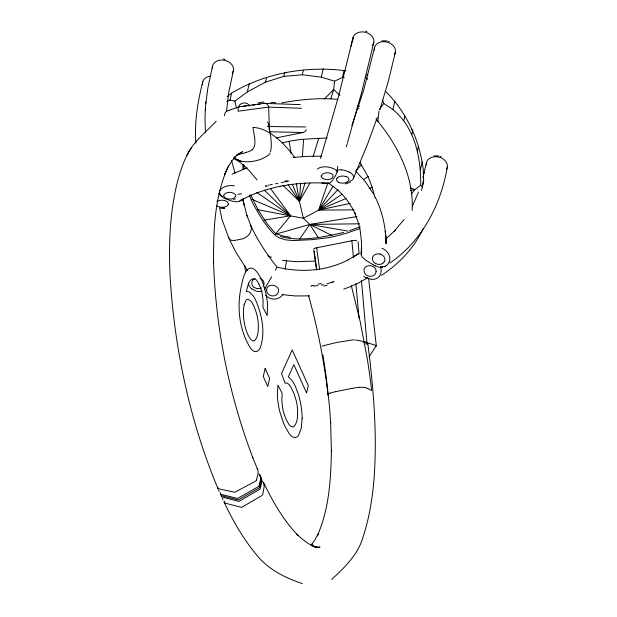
<?xml version="1.0" encoding="UTF-8"?>
<svg xmlns="http://www.w3.org/2000/svg" width="617" height="617" viewBox="0 0 617 617"><rect width="100%" height="100%" fill="white"/><g stroke="black" fill="none" stroke-linecap="round" stroke-linejoin="round"><path stroke-width="0.93" d="M243.815 164.824L243.985 168.911M205.384 108.916L204.998 117.685L205.446 132.508M361.2 254.613L361.624 247.571L361.192 254.435L362.056 256.834L365.781 260.266L373.401 264.855M337.723 166.305L337.484 168.811A8.376 2.776 -76.5 0 1 335.162 176.362L331.468 181.691L329.154 183.419L338.54 190.722M300.618 183.326L299.399 201.427L303.363 218.279L309.788 224.441L318.272 237.614M302.415 156.664L303.572 139.519M242.82 164.407L242.951 169.629M205.816 103.455L207.89 87.799L212.518 66.212M205.26 110.497L205.939 101.851M226.524 110.991L228.83 91.925L233.411 70.546M328.56 395.698A29.786 7.227 -6.4 0 1 327.935 394.926L328.005 394.641C324.133 361.146 317.662 327.935 308.515 295.466M377.897 121.541L378.931 110.998M344.294 77.434L342.389 77.534L334.553 81.182L333.674 89.519L330.866 98.689M412.117 210.405C414.169 176.663 397.163 144.116 375.946 118.942M224.172 502.014L224.295 501.166M285.185 269.382L286.589 260.227M217.878 487.199L217.755 487.8A2.414 1.249 -23.2 0 0 218.449 488.757L234.846 492.258L255.083 481.414A2.414 1.249 -23.2 0 0 256.371 480.065M228.236 204.366L228.29 204.119A5.453 3.324 2.2 0 0 226.254 201.219L224.588 200.594M372.545 257.937L372.622 257.574A5.885 5.183 28.8 0 1 373.964 255.384L374.588 254.883A6.91 6.085 27.5 0 1 379.47 253.957L380.072 254.088M355.469 339.944L361.061 340.977L367.601 343.615A4.751 0.972 -7.2 0 1 367.825 343.808L367.516 344.209M421.426 190.499C426.131 176.038 422.167 160.651 418.434 146.391C412.04 125.876 400.934 106.44 385.548 91.355M422.753 184.745L423.81 180.064M373.856 42.249L361.616 92.565L347.34 143.244M202.769 81.675C197.764 101.728 194.201 122.436 195.928 143.152M226.709 101.612L230.025 100.039L231.63 93.09C265.009 73.161 305.585 65.826 343.993 70.585L345.89 70.878M230.025 100.039L234.853 101.149L247.309 91.941L249.268 83.457M247.309 91.941L265.518 82.13L266.552 77.657M265.518 82.13L283.781 76.385L284.668 72.544L286.566 72.629M283.781 76.385L302.299 74.765L303.333 70.284M302.299 74.765L321.264 77.133L323.223 68.641M342.389 77.534L343.993 70.585M320.524 158.43L338.81 95.427L352.893 38.269M351.019 46.352L353.078 37.483M374.48 47.848L363.775 89.851L351.837 125.606M395.374 52.198L388.425 80.881L379.864 109.834M422.213 187.005L420.701 185.254C421.049 157.906 415.11 127.773 392.913 109.556L394.872 101.065M403.788 120.685L404.821 116.212M411.94 134.39L412.827 130.542L411.485 129.184M417.401 150.864L418.434 146.391M420.285 170.223L422.244 161.731M426.532 162.294L422.915 177.58M447.317 167.037C440.924 204.836 422.043 241.147 389.828 263.089M244.193 304.513L246.183 300.016A18.95 6.108 78.7 0 1 248.019 299.361L250.124 300.456A18.394 5.931 78.7 0 1 252.245 303.109L253.664 305.739A23.978 7.736 78.7 0 1 254.728 308.168L256.24 312.472A17.075 5.507 78.7 0 1 257.544 317.917L257.705 318.858A18.765 6.054 78.7 0 1 258.107 321.719A18.255 5.892 78.7 0 1 258.338 324.511C258.292 329.894 258.6 336.535 254.59 340.646A19.281 6.216 78.7 0 1 253.302 340.916L251.242 339.859A16.497 5.322 78.7 0 1 249.53 337.73L248.15 335.224A19.181 6.185 78.7 0 1 244.694 324.843A18.826 6.07 78.7 0 1 243.653 318.04L243.422 313.899A27.564 8.893 78.7 0 1 244.193 304.497M270.547 151.751C272.552 142.589 269.984 133.218 268.557 124.125A4.751 4.466 -81.9 0 0 268.241 123.107L267.416 121.95M346.245 146.892L347.07 144.154M305.022 183.079L299.399 201.427L282.902 185.231M313.166 156.479L318.788 138.131M327.835 182.948L318.627 210.127L303.363 218.279L258.029 209.749L250.649 194.725M256.394 480.065L257.829 474.812L258.153 470.748L252.361 456.541L252.839 457.768C229.015 395.15 215.657 328.483 213.528 261.523L213.567 262.935C213.397 230.18 214.423 195.867 228.637 165.703M377.303 117.5L367.663 143.815L353.41 178.544M418.419 192.172L412.387 206.194M389.52 261.338L387.553 264.631A11.214 9.402 43.9 0 1 385.209 266.236M238.725 106.371C239.99 102.769 246.337 101.658 248.69 104.713M216.135 121.31C205.908 132.246 193.337 141.563 186.866 155.476C182.601 164.176 179.616 173.416 177.21 182.786C169.644 213.551 168.58 245.512 170.138 277.033C174.557 349.399 189.936 421.419 217.878 488.409M225.313 172.968L224.465 174.819L227.758 167.631L231.39 161.561L235.362 156.556L233.75 158.222L238.015 154.389L242.574 151.697L236.242 155.422M423.262 228.413C414.323 247.733 399.253 263.783 381.491 275.336M361.878 251.805L361.307 253.24L361.554 242.543L360.158 230.18L358.786 224.164L354.767 212.88L355.23 213.929C351.127 204.89 345.104 196.769 337.808 190.044M275.352 270.238L276.771 267.601M265.133 288.054L271.704 276.771M365.981 344.247L366.922 342.589L361.485 280.72M191.355 147.671L186.866 155.476M309.896 183.187L299.399 201.427L288.054 184.684M384.36 261.508L382.879 263.258M332.979 186.334L318.627 210.127L354.135 209.849M263.204 286.172L263.899 284.591A5.453 4.874 27.5 0 0 262.534 279.964L262.225 279.686A5.885 5.198 27.8 0 0 260.096 278.421M241.309 199.607C239.265 203.155 233.658 201.528 230.21 200.579M369.059 356.78L376.293 345.589L368.65 278.683M299.762 238.941L309.788 224.441L356.865 216.582M404.158 219.444L394.255 231.213L395.358 230.102L386.018 238.864M379.548 109.309L383.797 103.471L382.525 100.016M311.284 544.896L314.616 540.353L318.148 533.936L317.354 535.749C329.177 508.948 330.936 479.047 331.398 450.14L331.422 451.305L330.589 421.766L330.643 422.591L329.532 406.958L326.177 376.517M337.129 178.051L336.558 179.123A5.453 3.247 4.9 0 0 338.286 182.1L338.633 182.254M411.423 193.993L414.902 189.566L420.701 185.254M275.205 234.352L290.561 215.742L270.709 188.802M337.661 189.951L318.627 210.127L350.41 203.34M356.048 170.469L361.3 164.901M311.246 545.119L312.271 544.047L311.076 545.227M324.334 98.975L333.674 89.519L339.99 95.38M331.684 579.448C344.926 567.2 358.546 554.105 363.351 536.05C369.444 517.416 372.452 497.927 374.079 478.437C377.296 433.52 373.547 388.44 367.848 343.877M227.141 96.561L231.63 93.09M342.227 194.062L318.627 210.127L346.106 198.45M363.467 179.609L368.187 176.393M353.41 256.965L358.647 253.564L348.011 259.965M216.945 201.62L217.369 201.35A6.779 4.026 2.7 0 1 224.627 200.525M347.487 181.876L347.062 182.138A6.91 4.273 4.1 0 1 342.219 183.133L341.324 183.064A5.885 3.586 4.3 0 1 338.61 182.27M367.778 277.75L357.845 283.303L350.68 286.519M239.674 201.173C251.991 193.823 266.174 189.18 280.326 186.295L279.74 186.411C295.836 183.257 312.349 182.138 328.714 183.334M350.479 182.046L345.35 183.997M382.517 266.876L381.892 267.138M232.139 174.141L247.047 167.863M251.011 226.107C257.852 240.838 266.891 254.482 277.064 267.122C300.98 272.884 326.277 271.141 348.088 259.919M334.113 281.367L332.833 281.915M369.151 188.655L372.699 187.152M330.01 393.206L329.601 393.368A7.365 1.789 -6.4 0 0 328.136 394.309A9.116 2.213 -6.4 0 0 328.005 394.641M332.093 282.208L326.941 283.843M359.827 228.591L346.785 233.11L335.509 236.218A115.765 89.195 13 0 1 327.735 237.776L311.716 239.681L294.571 240.491A72.158 55.599 13 0 1 291.27 240.414L285.478 239.836L279.917 238.077A18.309 14.106 13 0 1 274.503 234.622C265.503 225.683 258.924 214.546 252.955 203.44A111.646 86.025 13 0 1 251.196 199.623L249.638 195.759M343.677 289.157L350.232 286.712M360.181 226.801L349.569 230.573M258.276 102.877L263.821 101.952M228.861 110.404L239.573 106.633L264.076 103.347L298.158 104.558A4.743 4.473 -88 0 1 300.271 104.674M233.488 199.492L235.293 198.921M245.558 152.746L239.427 154.265M276.115 234.09L309.788 224.441L359.588 223.794M288.779 180.912L287.414 181.275M343.723 232.401C323.37 237.129 301.034 242.018 280.457 236.496M286.635 181.467L284.707 181.907M336.072 391.564L351.898 388.394M410.228 190.56L414.902 189.566L410.382 187.977M283.573 182.146L281.267 182.617M323.57 284.645L321.318 285.093M238.733 154.412L238.293 154.505M275.591 183.758L277.843 183.303M276.169 137.9L303.04 132.516A4.743 4.473 -88 0 0 306.356 129.67M237.699 154.628L236.959 154.774M272.251 184.429L270.886 184.699M313.667 249.06A4.743 1.134 -6.5 0 1 316.668 247.803L351.875 240.746A4.743 1.134 -6.5 0 1 356.703 240.437M270.346 184.807L269.945 184.884M269.027 185.054L267.971 185.239M271.01 102.599L274.395 102.329L275.699 102.892M381.792 40.853L387.152 40.93M281.776 102.892C300.194 99.545 319.105 97.579 337.8 99.406M264.076 220.176L290.561 215.742L264.531 190.283M317.308 547.541L320.046 547.078L315.912 547.587M243.214 106.44L246.06 106.055M247.957 105.808L250.795 105.422M252.692 105.168L255.538 104.79M257.436 104.535L260.274 104.157M301.497 108.276L268.68 107.103L238.054 111.207L238.162 107.929L239.573 106.633M433.89 155.862L439.065 155.97M317.925 285.64L313.467 286.049M267.446 126.508L305.67 126.963M266.197 185.509L265.511 185.594M293.06 157.489L305.608 156.41L321.588 156.147M316.829 547.587L319.452 547.441L314.269 546.878L317.184 547.256L311.793 545.521L313.891 546.438L308.315 543.531L302.615 539.451L296.839 534.253L298.296 535.695C283.342 520.386 272.776 501.482 263.482 482.378L262.356 481.43M315.025 261.099L296.052 261.708L282.478 260.382M224.094 208.222L220.616 208.207M309.541 295.844L295.196 295.959L282.046 294.618M327.203 137.946L301.952 139.334A150.841 116.227 13 0 0 282.355 142.843M269.714 131.791L303.04 132.516M311.577 286.072L310.837 286.041M328.722 183.303L321.765 182.948M357.127 108.098L359.032 108.268M290.291 237.36L283.905 236.18A36.827 28.374 13 0 1 276.717 233.789M223.377 59.001L225.19 59.294M348.034 231.12L309.788 224.441L332.162 235.617M329.139 183.411L328.63 182.979M237.63 159.502A8.476 7.967 -81.9 0 0 239.458 160.821C249.044 163.297 260.783 160.836 268.734 154.952A8.476 7.967 -81.9 0 0 270.03 153.016M364.925 387.623L363.714 387.414A8.869 2.152 -6.4 0 0 362.989 387.337A7.373 1.789 -6.4 0 0 359.456 387.353M224.927 503.086L241.663 507.367L261.546 495.752A2.414 1.404 -25.4 0 0 262.788 494.279L264.199 486.528L263.482 482.378M256.703 288.525L254.351 287.545M346.014 176.531L343.538 176.084A6.779 3.995 3.6 0 0 337.083 178.035M321.264 77.133L334.553 81.182M229.509 200.363L224.711 198.466A8.376 6.579 38.9 0 1 219.536 192.866M366.922 342.589L376.293 345.589M365.603 31.166L366.876 31.598M388.432 41.362L389.335 41.671M440.345 156.402L441.24 156.71M267.894 255.854L271.465 257.297M302.322 583.582C284.815 577.728 267.678 569.252 256.163 554.321C243.137 538.749 233.087 520.941 224.326 502.693M252.014 199.345L290.561 215.742L256.61 192.303M367.879 388.587L371.642 390.561A224.318 72.359 78.7 0 0 367.231 358.554L360.127 321.31L351.335 285.794M375.583 265.927L373.563 264.94M233.411 158.291L239.126 161.693L243.784 165.387L249.322 170.755L257.065 179.902M349.207 172.012L345.065 170.469A11.214 5.8 12 0 0 341.749 169.937M234.506 158.122L241.555 161.577M357.976 105.391L359.672 106.24M375.745 263.636L374.18 262.503A5.453 4.797 31.2 0 1 372.514 257.929M259.418 475.082C262.865 477.689 260.482 482.648 259.896 486.157A76.909 42.288 -24.3 0 1 259.572 487.291M366.498 278.267L363.621 276.115M383.797 103.471L392.913 109.556M258.986 473.895C262.21 476.571 259.88 481.329 259.279 484.785A76.917 41.809 -24.1 0 1 258.947 485.903A2.645 1.435 -24.1 0 1 258.654 486.458L237.56 498.474L220.362 494.132A2.645 1.435 -24.1 0 1 220.315 493.646A76.917 41.809 -24.1 0 1 220.516 492.543M260.119 476.409C263.374 479.154 261.091 483.99 260.521 487.53A76.917 42.766 -24.5 0 1 260.197 488.672A2.645 1.473 -24.5 0 1 259.911 489.235L238.895 501.413L221.611 496.909A2.645 1.473 -24.5 0 1 221.565 496.415A76.917 42.766 -24.5 0 1 221.68 495.667M251.89 288.903L255.901 290.993A11.214 10.512 15.4 0 0 259.24 291.471A11.052 10.358 13.5 0 0 261.994 291.085M366.498 74.549L367.925 75.76M275.105 233.072L267.362 224.04L257.875 209.603M355.631 171.071L365.241 181.521L373.547 194.008M257.142 468.881L257.605 469.352M365.835 77.125L367.678 79.338M228.706 237.237C229.601 242.52 236.55 239.92 240.19 239.35C245.905 238.555 251.273 234.367 251.35 228.236A19.729 10.844 -24.3 0 0 251.366 227.82L251.358 227.372M294.911 157.613C286.581 146.599 276.917 135.84 264.122 130.056A224.318 72.359 78.7 0 0 252.916 127.457L254.674 137.714M247.471 270.408L235.794 252.014L229.277 239.157M360.058 162.579L367.786 176.269A110.104 84.838 13 0 1 369.475 180.11L371.426 185.27A165.14 127.241 13 0 1 372.498 188.524L374.689 196.353M375.236 197.201C382.363 211.531 385.864 227.55 386.119 243.514M222.344 498.467L222.999 499.886M218.518 489.898L219.158 491.379M228.814 238.108L222.012 219.475L219.544 207.759M251.165 226.447L246.916 215.603L247.047 216.012L243.09 200.101L244.124 205.631M292.45 184.545L299.399 201.427L296.33 183.542M235.008 173.13L231.56 160.636M374.858 197.008L375.02 197.664M234.853 101.149L236.527 108.068M289.065 141.193L291.162 153.432M322.884 354.783L326.046 375.606M314.215 251.466L316.768 269.529M313.768 250.124L316.583 270.099M245.512 271.912L244.826 266.097M316.668 247.803L319.645 269.722M243.005 199.044L243.237 201.127L242.951 198.605M351.875 240.746L353.472 257.883M355.855 283.589L359.04 317.863M358.053 241.694L359.14 254.073M268.68 107.103L269.313 126.269M386.103 243.684L386.018 239.342L386.088 242.967M222.313 196.769A10.774 6.101 -7.5 0 1 219.158 192.882M219.436 191.278A10.774 6.101 -7.5 0 1 234.321 185.771M212.518 68.641A10.674 8.222 13 0 1 224.773 60.358A10.674 8.222 13 0 1 232.285 73.138M228.244 204.366A5.885 3.609 3.6 0 1 227.071 205.962L226.447 206.333A6.91 4.265 4.3 0 1 221.557 207.243L220.932 207.219A6.44 3.887 4.4 0 1 219.482 206.926A5.592 3.309 4.2 0 1 216.891 205.777M218.981 193.784A11.052 6.895 -8.4 0 1 219.799 193.568M202.661 84.899A10.674 8.222 13 0 1 210.783 76.122M252.623 280.427A6.44 5.669 29.7 0 1 253.518 279.432L253.965 279.1A6.91 6.077 27.8 0 1 254.952 278.537M261.238 287.915A6.779 6.054 30.1 0 1 256.711 288.486M254.258 287.676A5.592 4.951 31.3 0 1 252.646 280.442M251.836 288.964A10.612 9.88 15.8 0 1 248.304 283.08M283.002 294.124A10.774 10.219 24.5 0 1 265.595 295.242M380.504 266.891A10.774 9.309 48.1 0 1 377.874 277.704A10.774 9.309 48.1 0 1 366.513 277.419M422.884 173.084A10.674 8.222 13 0 1 424.882 172.791M380.08 254.081A6.44 5.715 27.9 0 1 381.483 254.605A5.592 4.998 29 0 1 384.499 261.577M382.856 263.228A6.779 6.023 31.3 0 1 375.761 263.606M381.854 248.211A10.851 9.024 41.8 0 1 384.175 249.361A10.612 8.9 42.1 0 1 389.582 261.369M385.201 266.22A11.052 9.193 43.9 0 1 380.55 266.914M426.355 165.109A10.674 8.222 13 0 1 438.409 156.988A10.674 8.222 13 0 1 446.484 169.328M347.471 181.861A6.44 3.933 3.1 0 0 348.304 181.136A5.592 3.355 2.5 0 0 346.068 176.477M351.328 180.619A10.851 5.808 12.7 0 0 352.669 179.616A10.612 5.646 11.8 0 0 349.245 171.989M350.633 180.943A11.145 6 13.2 0 1 349.87 181.221M336.813 170.122A11.052 5.73 12.8 0 1 341.733 169.876M374.48 50.278A10.674 8.222 13 0 1 386.743 42.002A10.674 8.222 13 0 1 394.24 54.79M317.4 169.212A10.774 5.191 8.9 0 1 327.982 167.037A10.774 5.191 8.9 0 1 337.784 172.158M352.885 40.298A10.674 8.222 13 0 1 365.727 32.369A10.674 8.222 13 0 1 372.275 45.542M258.947 284.059A18.14 5.854 78.7 0 0 255.399 279.162C248.813 276.786 247.656 287.329 246.276 291.502L249.391 291.926L253.255 295.967A28.32 9.132 78.7 0 1 255.716 300.294C261.986 315.032 265.75 332.609 260.096 348.096A36.773 11.862 78.7 0 1 258.5 350.417L256.61 351.613L254.574 351.528A27.41 8.839 78.7 0 1 252.399 350.171A28.251 9.116 78.7 0 1 250.155 347.595C238.918 329.231 236.627 306.109 241.532 285.363C247.386 253.61 260.629 271.858 265.171 290.723A24.618 7.944 78.7 0 1 266.706 297.826A24.533 7.913 78.7 0 1 267.523 304.844L267.184 315.634L262.942 307.343L263.058 299.692L262.109 293.314A15.425 4.975 78.7 0 0 260.829 288.671L259.742 285.81A20.006 6.455 78.7 0 0 258.947 284.067M264.423 289.365A8.376 0.455 -57.9 0 1 265.194 287.969M250.217 225.19A8.623 4.743 -24.3 0 1 251.42 226.786M381.985 267.254A8.376 3.347 30.2 0 1 375.583 265.966M269.267 126.284A4.658 3.424 84.6 0 1 269.043 129.524M264.099 103.463A4.936 3.771 85 0 1 268.773 107.08M224.519 115.695A4.936 4.921 18.8 0 1 228.868 110.52M363.721 341.417A4.658 0.416 15.9 0 1 366.868 342.574M376.424 345.936A4.936 0.524 13.5 0 1 375.437 345.906M376.409 345.613A4.936 0.524 13.5 0 1 376.509 345.674M224.912 503.094A2.414 1.404 -25.4 0 1 224.195 502.014M354.366 339.913A8.476 1.735 -7.2 0 0 352.222 339.975L336.573 342.474L322.946 345.844A8.476 1.735 -7.2 0 0 322.159 346.26M259.572 487.291A2.645 1.45 -24.3 0 1 259.279 487.854L238.224 499.947L220.986 495.52A2.645 1.45 -24.3 0 1 220.94 495.035A76.909 42.288 -24.3 0 1 220.994 494.664M252.276 149.777A22.328 21.078 -88.7 0 1 245.527 152.584M252.168 149.592A7.373 6.964 -88.7 0 0 254.32 146.476A8.869 8.376 -88.7 0 0 254.582 145.55L254.875 143.738A30.526 28.814 -88.7 0 0 254.62 137.722M267.292 186.18A28.567 11.191 -22.9 0 1 265.441 186.419M241.594 193.838A74.379 5.923 -13.2 0 1 237.769 194.255M286.782 180.835A74.333 1.758 -10.8 0 1 284.63 181.236M287.414 181.082A27.526 10.867 -17.1 0 1 286.65 181.267M329.894 393.191A22.76 5.522 -6.4 0 1 336.134 391.587M351.952 388.425A22.328 5.422 -6.4 0 1 359.449 387.299M364.979 387.607A30.526 7.412 -6.4 0 1 367.825 388.594M313.629 285.455A28.567 19.713 -26.1 0 1 311.778 285.501M321.218 283.565A74.379 64.492 -46.9 0 1 317.902 284.167M327.141 285.316A74.333 67.083 -57 0 1 323.694 286.064M332.856 282.069A27.526 18.741 -33.4 0 1 332.116 282.355M302.153 418.133L301.289 427.905L298.605 435.293A34.722 11.199 78.7 0 1 296.083 437.353L293.877 437.43L291.98 436.535A28.583 9.216 78.7 0 1 289.396 433.952L285.37 427.141A43.491 14.029 78.7 0 1 283.589 423.139L280.095 412.75A27.688 8.931 78.7 0 1 278.36 404.644A28.883 9.317 78.7 0 1 277.966 401.937A27.503 8.869 78.7 0 1 277.357 394.271L277.935 385.101L282.177 393.391L281.83 400.148L282.571 407.714A17.029 5.491 78.7 0 0 283.897 413.375L286.141 419.429L288.895 424.349A18.595 6 78.7 0 0 290.808 426.301L292.304 426.925A21.287 6.864 78.7 0 0 294.024 426.486C297.857 422.128 297.641 415.588 297.618 410.104A18.765 6.054 78.7 0 0 297.093 405.215A17.723 5.715 78.7 0 0 296.106 400.286L293.962 393.538L290.939 387.16A18.564 5.985 78.7 0 0 288.679 384.252A21.626 6.972 78.7 0 0 285.131 383.219L281.522 373.563L292.211 349.939L308.299 385.602L306.595 392.967L293.839 364.686L288.386 376.771L292.065 380.581A28.266 9.116 78.7 0 1 295.45 386.628L298.296 394.116A26.971 8.7 78.7 0 1 300.101 400.903L300.942 405.222A32.308 10.42 78.7 0 1 301.59 409.703L301.759 411.169A29.354 9.471 78.7 0 1 302.153 418.133M321.172 176.053C322.19 181.236 334.437 180.704 332.987 174.881C330.064 171.912 322.915 171.835 321.172 176.053M376.085 271.31C376.015 277.866 365.619 277.851 364.246 271.927C362.14 263.814 376.223 263.667 376.085 271.31M266.583 289.951C266.174 295.682 274.92 298.242 277.75 293.299C282.193 285.524 267.192 281.414 266.583 289.951M223.547 195.458C224.827 200.317 235.385 200.371 235.864 195.173C233.442 191.432 225.544 191.201 223.547 195.458M265.148 368.457L263.282 376.555L267.763 386.489L269.629 378.391L265.148 368.457M224.31 208.199L222.459 208.307L224.31 208.199M385.355 231.876L385.301 231.267L386.049 239.905L385.355 231.876"/></g></svg>
